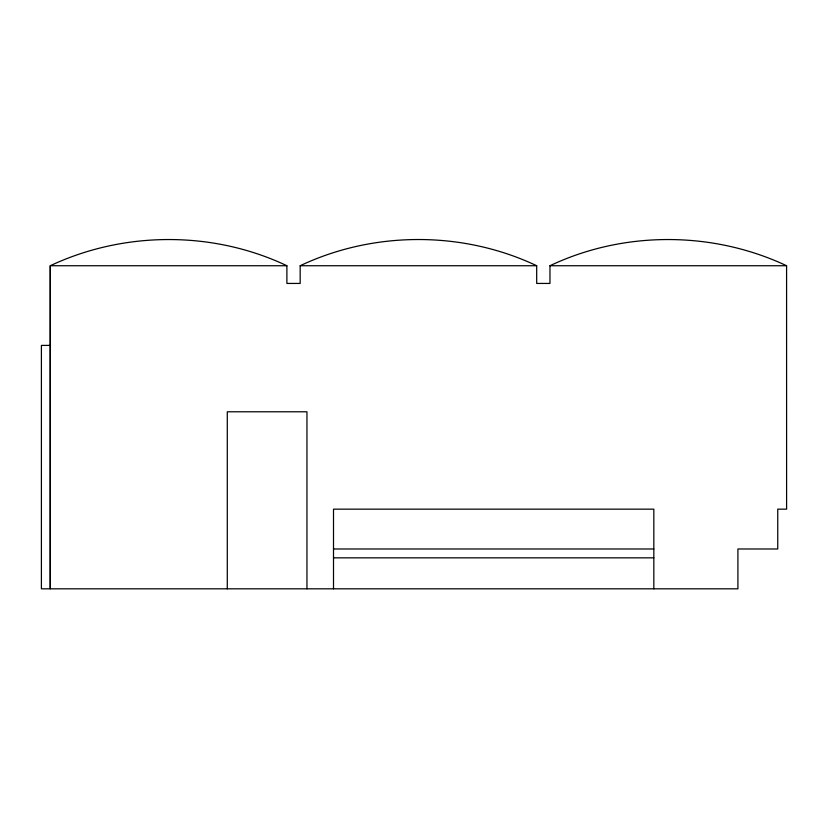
<?xml version="1.0" encoding="UTF-8"?>
<svg xmlns="http://www.w3.org/2000/svg" width="828" height="828" viewBox="0 0 828 828"><rect width="100%" height="100%" fill="white"/><g stroke="black" fill="none" stroke-linecap="round" stroke-linejoin="round"><path stroke-width="1.24" d="M50.26 345.586L50.27 265.736C124.159 230.95 213.013 230.681 286.892 265.736L286.892 283.435L300.171 283.435L300.171 265.736C373.966 230.784 462.883 230.795 536.689 265.736L536.689 283.435L549.968 283.435L549.968 265.736C623.846 230.67 712.691 230.95 786.59 265.736L786.6 509.158L777.751 509.158L777.751 548.985L737.914 548.985L737.914 588.822L41.4 588.822L41.4 345.4L50.249 345.4L50.249 588.822L50.27 265.736L286.892 265.736M300.171 265.736L536.689 265.736M549.968 265.736L786.59 265.736M333.508 548.985L653.83 548.985M333.508 557.844L653.83 557.844M653.83 588.822L653.83 509.158L333.508 509.158L333.508 588.822M306.95 588.822L306.95 411.785L227.286 411.785L227.286 588.822"/></g></svg>
